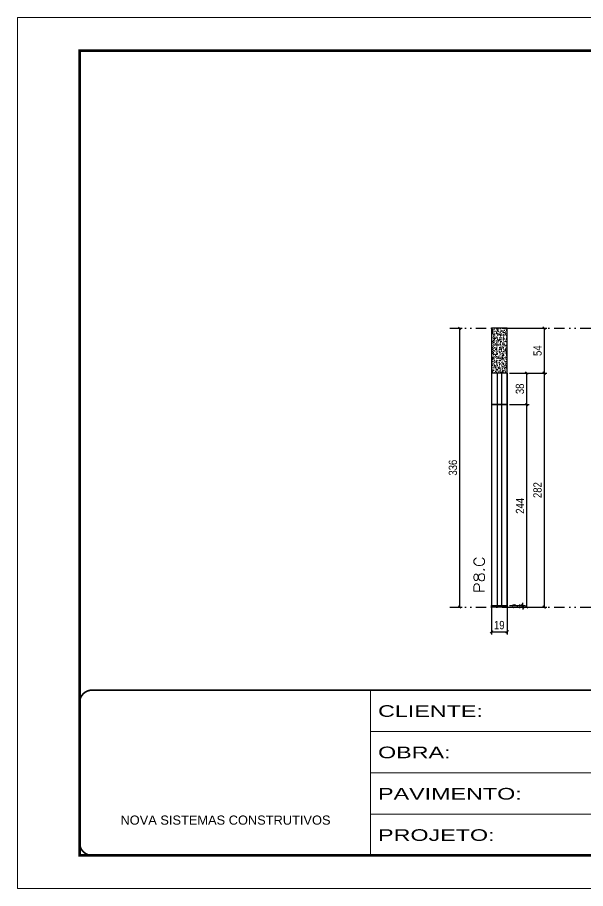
# Model space of a CAD drawing. Header units: millimetres. Extents: x 1945 to 8225, y 304 to 15137.
# Drawn here: x 3543 to 4228, y 10641 to 11691 of the extents above; entities that cross this region are included whole.
import ezdxf

# ---------------------------------------------------------------- set-up
doc = ezdxf.new("R2010")
doc.units = ezdxf.units.MM
for name, pattern in [('CONTINUO', [0]), ('DASHED', [0.75, 0.5, -0.25]), ('DIVIDE2', [0.625, 0.25, -0.125, 0, -0.125, 0, -0.125])]:
    doc.linetypes.add(name, pattern=pattern)
for name, color, linetype in [('COTA', 241, 'Continuous'), ('Nível', 160, 'Continuous'), ('Painéis', 200, 'Continuous'), ('SARR_2.2x7', 40, 'Continuous')]:
    doc.layers.add(name, color=color, linetype=linetype)
for name, color, linetype, lineweight in [('Folhas', 255, 'Continuous', 9), ('SARRAFO DE PRESSAO', 251, 'DASHED', 9), ('Texto Seção', 7, 'Continuous', 15)]:
    doc.layers.add(name, color=color, linetype=linetype, lineweight=lineweight)
doc.styles.add('ARIAL', font='arial.ttf')
doc.styles.add('COTA TECNICA', font='techl___.ttf', dxfattribs={"height": 10})
doc.styles.add('COTA TECNICA-50', font='techl___.ttf', dxfattribs={"height": 10})
doc.styles.add('REGUA-120', font='ROMANS.shx', dxfattribs={"height": 15})
doc.styles.add('Tecnologia', font='')
doc.styles.get('Tecnologia').set_extended_font_data('Forgotten Futurist')
doc.dimstyles.new('COTA PAINEL-50', dxfattribs={"dimtxt": 10, "dimasz": 3, "dimexe": 3, "dimexo": 3, "dimgap": 3, "dimtad": 1, "dimdec": 1, "dimzin": 12, "dimdsep": 46, "dimtxsty": 'COTA TECNICA-50', "dimblk1": 'OBLIQUE', "dimblk2": 'OBLIQUE', "dimsah": 1, "dimcen": 0.9, "dimclrd": 4, "dimclre": 4, "dimclrt": 240, "dimadec": 1, "dimazin": 3, "dimtfac": 1, "dimtdec": 1, "dimtmove": 0, "dimatfit": 3, "dimfxl": 1, "dimtolj": 1, "dimtzin": 12, "dimarcsym": 0})
doc.dimstyles.new('PAINEL', dxfattribs={"dimtxt": 10, "dimasz": 3, "dimexe": 3, "dimexo": 3, "dimgap": 3, "dimtad": 1, "dimdec": 1, "dimzin": 12, "dimdsep": 46, "dimtxsty": 'COTA TECNICA', "dimblk1": 'OBLIQUE', "dimblk2": 'OBLIQUE', "dimsah": 1, "dimcen": 0.9, "dimclrd": 4, "dimclre": 4, "dimclrt": 240, "dimadec": 1, "dimazin": 3, "dimtfac": 1, "dimtdec": 1, "dimtmove": 0, "dimatfit": 3, "dimfxl": 1, "dimtolj": 1, "dimtzin": 12, "dimarcsym": 0})

# ---------------------------------------------------------------- blocks, each defined once
blk = doc.blocks.new('9999999999')
at = {"color": 30, "linetype": 'CONTINUO'}
for p, q in [((98564.6, 34230.2), (98564.6, 34429.4)), ((98564.6, 34379.6), (99584, 34379.6)), ((98564.6, 34329.8), (99488, 34329.8)), ((98564.6, 34280), (99488, 34280))]:
    blk.add_line(p, q, dxfattribs=at)
at = {"color": 30, "linetype": 'CONTINUO', "const_width": 2}
blk.add_lwpolyline([(99584, 34230.2), (99584, 34414.4, 0.414214), (99569, 34429.4), (98229, 34429.4, 0.414214), (98214, 34414.4), (98214, 34245.2, 0.414214), (98229, 34230.2), (99584, 34230.2)], format="xyb", dxfattribs=at)
at = {"layer": 'Folhas'}
blk.add_lwpolyline([(98139, 34190.2), (99624, 34190.2), (99624, 35240.2), (98139, 35240.2)], close=True, dxfattribs=at)
at = {"layer": 'Folhas', "color": 30, "const_width": 3}
blk.add_lwpolyline([(98214, 34230.2), (99584, 34230.2), (99584, 35200.2), (98214, 35200.2)], close=True, dxfattribs=at)
at = {"color": 7, "linetype": 'Continuous', "ltscale": 5, "style": 'ARIAL'}
blk.add_text('NOVA SISTEMAS CONSTRUTIVOS', height=11.059, dxfattribs=at).set_placement((98263.2, 34267.2))
at = {"layer": 'Folhas', "color": 7, "style": 'Tecnologia', "width": 1.5}
for s, p in [('CLIENTE:', (98573.7, 34397.2)), ('OBRA:', (98573.7, 34347.3)), ('PAVIMENTO:', (98573.7, 34297.5)), ('PROJETO:', (98573.7, 34247.7))]:
    blk.add_text(s, height=14, dxfattribs=at).set_placement(p)
blk = doc.blocks.new('_Oblique')
at = {"color": 0, "linetype": 'ByBlock', "lineweight": -2}
blk.add_line((-0.5, -0.5), (0.5, 0.5), dxfattribs=at)
blk = doc.blocks.new('*D527')
at = {"layer": 'COTA', "color": 4, "lineweight": -2, "transparency": 16777216}
for p, q in [((4067.7, 11316.7), (4079.5, 11316.7)), ((4076.5, 10980.7), (4076.5, 11316.7)), ((4067.7, 10980.7), (4079.5, 10980.7))]:
    blk.add_line(p, q, dxfattribs=at)
at = {"layer": 'Defpoints', "color": 0, "transparency": 16777216}
for p in [(4064.7, 11316.7), (4076.5, 11316.7), (4064.7, 10980.7)]:
    blk.add_point(p, dxfattribs=at)
at = {"layer": 'COTA', "color": 4, "lineweight": -2, "transparency": 16777216, "xscale": 3, "yscale": 3, "zscale": 3}
for p, rotation in [((4076.5, 11316.7), 90), ((4076.5, 10980.7), 270)]:
    blk.add_blockref('_Oblique', p, dxfattribs=dict(at, rotation=rotation))
at = {"layer": 'COTA', "color": 240, "transparency": 16777216, "insert": (4068.3, 11148.7), "char_height": 10, "attachment_point": 5, "rotation": 90, "style": 'COTA TECNICA-50'}
blk.add_mtext('\\A1;336', dxfattribs=at)
blk = doc.blocks.new('*D538')
at = {"layer": 'COTA', "color": 4, "lineweight": -2, "transparency": 16777216}
for p, q in [((4114.7, 10979.7), (4114.7, 10947.8)), ((4133.7, 10979.7), (4133.7, 10947.8)), ((4114.7, 10950.8), (4133.7, 10950.8))]:
    blk.add_line(p, q, dxfattribs=at)
at = {"layer": 'Defpoints', "color": 0, "transparency": 16777216}
for p in [(4114.7, 10982.7), (4133.7, 10982.7), (4133.7, 10950.8)]:
    blk.add_point(p, dxfattribs=at)
at = {"layer": 'COTA', "color": 4, "lineweight": -2, "transparency": 16777216, "xscale": 3, "yscale": 3, "zscale": 3, "rotation": 180}
blk.add_blockref('_Oblique', (4114.7, 10950.8), dxfattribs=at)
at = {"layer": 'COTA', "color": 4, "lineweight": -2, "transparency": 16777216, "xscale": 3, "yscale": 3, "zscale": 3}
blk.add_blockref('_Oblique', (4133.7, 10950.8), dxfattribs=at)
at = {"layer": 'COTA', "color": 240, "transparency": 16777216, "insert": (4124.2, 10958.9), "char_height": 10, "attachment_point": 5, "style": 'COTA TECNICA'}
blk.add_mtext('\\A1;19', dxfattribs=at)
blk = doc.blocks.new('*D539')
at = {"layer": 'COTA', "color": 4, "lineweight": -2, "transparency": 16777216}
for p, q in [((4152.6, 10982.7), (4152.6, 10985.7)), ((4136.7, 10982.7), (4155.6, 10982.7)), ((4136.7, 10980.7), (4155.6, 10980.7)), ((4152.6, 10980.7), (4152.6, 10982.7)), ((4152.6, 10980.7), (4152.6, 10977.7))]:
    blk.add_line(p, q, dxfattribs=at)
at = {"layer": 'Defpoints', "color": 0, "transparency": 16777216}
for p in [(4133.7, 10982.7), (4133.7, 10980.7), (4152.6, 10982.7)]:
    blk.add_point(p, dxfattribs=at)
at = {"layer": 'COTA', "color": 4, "lineweight": -2, "transparency": 16777216, "xscale": 3, "yscale": 3, "zscale": 3}
for p, rotation in [((4152.6, 10982.7), 270), ((4152.6, 10980.7), 90)]:
    blk.add_blockref('_Oblique', p, dxfattribs=dict(at, rotation=rotation))
at = {"layer": 'COTA', "color": 240, "transparency": 16777216, "insert": (4144.6, 10981.7), "char_height": 10, "attachment_point": 5, "rotation": 90, "style": 'COTA TECNICA-50'}
blk.add_mtext('\\A1;2', dxfattribs=at)
blk = doc.blocks.new('*D540')
at = {"layer": 'COTA', "color": 4, "linetype": 'ByBlock', "lineweight": -2, "transparency": 16777216}
for p, q in [((4136.7, 11262.7), (4160.3, 11262.7)), ((4157.3, 11224.7), (4157.3, 11262.7)), ((4136.7, 11224.7), (4160.3, 11224.7))]:
    blk.add_line(p, q, dxfattribs=at)
at = {"layer": 'Defpoints', "color": 0, "linetype": 'ByBlock', "transparency": 16777216}
for p in [(4133.7, 11262.7), (4157.3, 11262.7), (4133.7, 11224.7)]:
    blk.add_point(p, dxfattribs=at)
at = {"layer": 'COTA', "color": 4, "linetype": 'ByBlock', "lineweight": -2, "transparency": 16777216, "xscale": 3, "yscale": 3, "zscale": 3}
for p, rotation in [((4157.3, 11262.7), 90), ((4157.3, 11224.7), 270)]:
    blk.add_blockref('_Oblique', p, dxfattribs=dict(at, rotation=rotation))
at = {"layer": 'COTA', "color": 240, "linetype": 'ByBlock', "transparency": 16777216, "insert": (4149.1, 11243.7), "char_height": 10, "attachment_point": 5, "rotation": 90, "style": 'COTA TECNICA'}
blk.add_mtext('\\A1;38', dxfattribs=at)
blk = doc.blocks.new('*D541')
at = {"layer": 'COTA', "color": 4, "lineweight": -2, "transparency": 16777216}
for p, q in [((4136.7, 11224.7), (4160.3, 11224.7)), ((4157.3, 10980.7), (4157.3, 11224.7)), ((4136.7, 10980.7), (4160.3, 10980.7))]:
    blk.add_line(p, q, dxfattribs=at)
at = {"layer": 'Defpoints', "color": 0, "transparency": 16777216}
for p in [(4133.7, 11224.7), (4157.3, 11224.7), (4133.7, 10980.7)]:
    blk.add_point(p, dxfattribs=at)
at = {"layer": 'COTA', "color": 4, "lineweight": -2, "transparency": 16777216, "xscale": 3, "yscale": 3, "zscale": 3}
for p, rotation in [((4157.3, 11224.7), 90), ((4157.3, 10980.7), 270)]:
    blk.add_blockref('_Oblique', p, dxfattribs=dict(at, rotation=rotation))
at = {"layer": 'COTA', "color": 240, "transparency": 16777216, "insert": (4149.2, 11102.7), "char_height": 10, "attachment_point": 5, "rotation": 90, "style": 'COTA TECNICA'}
blk.add_mtext('\\A1;244', dxfattribs=at)
blk = doc.blocks.new('*D1427')
at = {"layer": 'COTA', "color": 4, "lineweight": -2, "transparency": 16777216}
for p, q in [((4136.7, 11316.7), (4181.4, 11316.7)), ((4178.4, 11316.7), (4178.4, 11262.7)), ((4136.7, 11262.7), (4181.4, 11262.7))]:
    blk.add_line(p, q, dxfattribs=at)
at = {"layer": 'Defpoints', "color": 0, "transparency": 16777216}
for p in [(4133.7, 11316.7), (4133.7, 11262.7), (4178.4, 11262.7)]:
    blk.add_point(p, dxfattribs=at)
at = {"layer": 'COTA', "color": 4, "lineweight": -2, "transparency": 16777216, "xscale": 3, "yscale": 3, "zscale": 3}
for p, rotation in [((4178.4, 11316.7), 90), ((4178.4, 11262.7), 270)]:
    blk.add_blockref('_Oblique', p, dxfattribs=dict(at, rotation=rotation))
at = {"layer": 'COTA', "color": 240, "transparency": 16777216, "insert": (4170.3, 11289.7), "char_height": 10, "attachment_point": 5, "rotation": 90, "style": 'COTA TECNICA'}
blk.add_mtext('\\A1;54', dxfattribs=at)
blk = doc.blocks.new('*D1428')
at = {"layer": 'COTA', "color": 4, "lineweight": -2, "transparency": 16777216}
for p, q in [((4136.7, 11262.7), (4181.4, 11262.7)), ((4178.4, 11262.7), (4178.4, 10980.7)), ((4136.7, 10980.7), (4181.4, 10980.7))]:
    blk.add_line(p, q, dxfattribs=at)
at = {"layer": 'Defpoints', "color": 0, "transparency": 16777216}
for p in [(4133.7, 11262.7), (4133.7, 10980.7), (4178.4, 10980.7)]:
    blk.add_point(p, dxfattribs=at)
at = {"layer": 'COTA', "color": 4, "lineweight": -2, "transparency": 16777216, "xscale": 3, "yscale": 3, "zscale": 3}
for p, rotation in [((4178.4, 11262.7), 90), ((4178.4, 10980.7), 270)]:
    blk.add_blockref('_Oblique', p, dxfattribs=dict(at, rotation=rotation))
at = {"layer": 'COTA', "color": 240, "transparency": 16777216, "insert": (4170.3, 11121.7), "char_height": 10, "attachment_point": 5, "rotation": 90, "style": 'COTA TECNICA'}
blk.add_mtext('\\A1;282', dxfattribs=at)

msp = doc.modelspace()

# ---------------------------------------------------------------- hatches: boundary and pattern name
at = {"layer": 'COTA', "linetype": 'ByBlock'}
h = msp.add_hatch(dxfattribs=at)
h.set_pattern_fill('AR-CONC', color=256, scale=0.03)
h.set_pattern_definition([(50, (-13045.034, 5818.2317), (5.4655401, -0.4781726), [0.5715, -6.2865]), (355, (-13045.034, 5818.232), (-1.0573026, 5.7317054), [0.4572, -5.0292175]), (100.451445, (-13044.5787, 5818.192), (4.4082374, 5.2535326), [0.4857003, -5.3427073]), (46.1842, (-13045.034, 5819.756), (8.1323712, -1.2612698), [0.85725, -9.42975]), (96.63556, (-13044.3564, 5819.651), (7.122124, 7.4227837), [0.7285507, -8.0140682]), (351.18415, (-13045.034, 5819.756), (7.122124, 7.4227837), [0.685799, -7.543792]), (21, (-13044.272, 5819.3747), (4.5484317, -3.067956), [0.5715, -6.2865]), (326, (-13044.272, 5819.375), (1.8540609, 5.525639), [0.4572, -5.0292]), (71.451445, (-13043.893, 5819.119), (6.4024926, 2.457683), [0.4857003, -5.3426981]), (37.5, (-13045.0341, 5818.2317), (0.0926581, 2.53665117), [0, -4.96824, 0, -5.1054, 0, -5.04825]), (7.5, (-13045.034, 5818.2317), (2.00458988, 3.00541724), [0, -2.91084, 0, -4.85394, 0, -1.92405]), (327.5, (-13046.7334, 5818.2317), (4.06771786, -0.17186232), [0, -1.905, 0, -5.9436, 0, -7.8867]), (317.5, (-13047.4954, 5818.2317), (4.44387544, 0.7627947), [0, -2.4765, 0, -3.94716, 0, -5.6007])])
h.paths.add_polyline_path([(4114.69, 11262.67), (4133.69, 11262.67), (4133.69, 11316.67), (4114.69, 11316.67)])

# ---------------------------------------------------------------- linework, layer by layer
msp.add_lwpolyline([(4133.69, 11262.67), (4133.69, 11316.67), (4114.69, 11316.67), (4114.69, 11262.67)], dxfattribs=at)
at = {"layer": 'Nível', "color": 4, "linetype": 'DIVIDE2', "ltscale": 50}
for p, q in [((4064.65, 11316.67), (4974.86, 11316.67)), ((4064.65, 10980.67), (4974.86, 10980.67))]:
    msp.add_line(p, q, dxfattribs=at)
at = {"layer": 'Painéis'}
for p, q in [((4114.69, 11262.67), (4114.69, 10982.67)), ((4133.69, 11262.67), (4114.69, 11262.67)), ((4133.69, 10982.67), (4133.69, 11262.67)), ((4133.69, 11262.67), (4133.69, 10982.67)), ((4114.69, 11224.67), (4133.69, 11224.67)), ((4133.69, 11224.67), (4114.69, 11224.67)), ((4114.69, 10982.67), (4133.69, 10982.67))]:
    msp.add_line(p, q, dxfattribs=at)
msp.add_lwpolyline([(4114.69, 10982.67), (4133.69, 10982.67), (4133.69, 10980.67), (4114.69, 10980.67)], close=True, dxfattribs=at)
at = {"layer": 'SARR_2.2x7'}
for p, q in [((4121.69, 11262.67), (4121.69, 10982.67)), ((4126.69, 11262.67), (4126.69, 10982.67)), ((4121.69, 11224.67), (4121.69, 11224.67)), ((4121.69, 11224.67), (4121.69, 11224.67)), ((4126.69, 11224.67), (4126.69, 11224.67)), ((4126.69, 11224.67), (4126.69, 11224.67))]:
    msp.add_line(p, q, dxfattribs=at)

# ---------------------------------------------------------------- block references
at = {"layer": 'SARRAFO DE PRESSAO', "color": 6, "linetype": 'ByBlock'}
msp.add_blockref('9999999999', (-94595.62, -23548.82), dxfattribs=at)

# ---------------------------------------------------------------- texts
at = {"layer": 'Texto Seção', "style": 'REGUA-120', "width": 1.1}
msp.add_text('P8.C', height=13, rotation=90, dxfattribs=at).set_placement((4106.54, 10997.57))

# ---------------------------------------------------------------- dimensions: what is measured, and where the dimension line sits
at = {"layer": 'COTA'}
for base, p1, p2, dimstyle, picture, middle in [((4076.5, 11316.67), (4064.65, 10980.67), (4064.65, 11316.67), 'COTA PAINEL-50', '*D527', (4068.28, 11148.67)), ((4178.38, 11262.67), (4133.69, 11316.67), (4133.69, 11262.67), 'PAINEL', '*D1427', (4170.27, 11289.67)), ((4178.38, 10980.67), (4133.69, 11262.67), (4133.69, 10980.67), 'PAINEL', '*D1428', (4170.28, 11121.67)), ((4157.32, 11224.67), (4133.69, 10980.67), (4133.69, 11224.67), 'PAINEL', '*D541', (4149.25, 11102.67))]:
    dim = msp.add_linear_dim(base=base, p1=p1, p2=p2, angle=90, dimstyle=dimstyle, dxfattribs=at)
    dim.commit()
    dim.dimension.update_dxf_attribs({"geometry": picture, "text_midpoint": middle})
at = {"layer": 'COTA', "linetype": 'ByBlock'}
dim = msp.add_linear_dim(base=(4157.32, 11262.67), p1=(4133.69, 11224.67), p2=(4133.69, 11262.67), angle=90, dimstyle='PAINEL', dxfattribs=at)
dim.commit()
dim.dimension.update_dxf_attribs({"geometry": '*D540', "text_midpoint": (4149.08, 11243.67)})
at = {"layer": 'COTA'}
dim = msp.add_linear_dim(base=(4152.6, 10982.67), p1=(4133.69, 10980.67), p2=(4133.69, 10982.67), angle=90, dimstyle='COTA PAINEL-50', dxfattribs=at)
dim.commit()
dim.dimension.update_dxf_attribs({"geometry": '*D539', "text_midpoint": (4152.6, 10981.67), "dimtype": 160})
dim = msp.add_linear_dim(base=(4133.69, 10950.77), p1=(4114.69, 10982.67), p2=(4133.69, 10982.67), dimstyle='PAINEL', override={"dimarcsym": 2}, dxfattribs=at)
dim.commit()
dim.dimension.update_dxf_attribs({"geometry": '*D538', "text_midpoint": (4124.19, 10958.86)})

doc.saveas('drawing.dxf')
